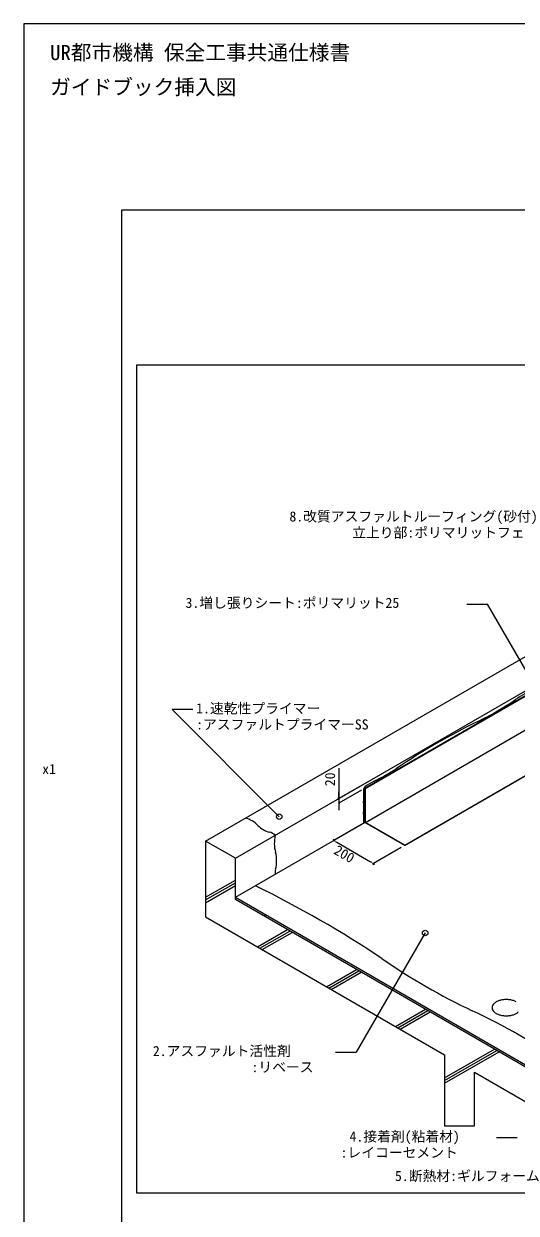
# Model space of a CAD drawing. Units: millimetres, scale not verified. Extents: x -3150 to 3150, y -4455 to 4455.
# Drawn here: x -3150 to -1009, y -719 to 4455 of the extents above; entities that cross this region are included whole.
import ezdxf
from ezdxf.enums import TextEntityAlignment as Align

# ---------------------------------------------------------------- set-up
doc = ezdxf.new("R2010")
doc.units = ezdxf.units.MM
doc.header["$LTSCALE"] = 10
for name, color, linetype, lineweight in [('0-0_0', 7, 'Continuous', 9), ('0-1_WAKU', 7, 'Continuous', 18), ('0-3_KUTAI', 3, 'Continuous', 18), ('0-4_BOUSUI', 1, 'Continuous', 18), ('0-5_MOJI', 7, 'Continuous', 18), ('0-6_HATCH', 9, 'Continuous', 18), ('0-7_sunpo', 7, 'Continuous', 18), ('0-A_BOUSUI3', 6, 'Continuous', 18)]:
    doc.layers.add(name, color=color, linetype=linetype, lineweight=lineweight)
doc.styles.add('ＭＳ ゴシック', font='')
doc.styles.get('ＭＳ ゴシック').set_extended_font_data('MS Gothic')

msp = doc.modelspace()

# ---------------------------------------------------------------- linework, layer by layer
at = {"layer": '0-0_0'}
for p, q in [((-1780.17, 1092.06), (-1780.17, 1099.56)), ((-1780.17, 1080.81), (-1780.17, 1088.31)), ((-1780.17, 1068.31), (-1780.17, 1060.81)), ((-1780.17, 1057.06), (-1780.17, 1049.56)), ((-1805.07, 903.93), (-1798.58, 900.18)), ((-1795.33, 898.31), (-1788.83, 894.56)), ((-1635.11, 805.81), (-1641.61, 809.56)), ((-1625.37, 800.18), (-1631.87, 803.93))]:
    msp.add_line(p, q, dxfattribs=at)
at = {"layer": '0-0_0', "lineweight": 18}
msp.add_line((-1320.41, -338.98), (-1190.51, -338.98), dxfattribs=at)
msp.add_lwpolyline([(-2659.64, -630), (2740.36, -630), (2740.36, 2970), (-2659.64, 2970)], close=True, dxfattribs=at)
at = {"layer": '0-0_0'}
for centre, start, end in [((-1780.17, 1084.56), 90, 270), ((-1780.17, 1064.56), 270, 90), ((-1801.82, 902.06), 330, 150), ((-1628.62, 802.06), 150, 330)]:
    msp.add_arc(centre, 3.75, start, end, dxfattribs=at)
at = {"layer": '0-1_WAKU'}
for points in [[(-3150.14, -4455), (3149.86, -4455), (3149.86, 4455), (-3150.14, 4455)], [(-2724.14, 3645), (2804.86, 3645), (2804.86, -3825), (-2724.14, -3825)]]:
    msp.add_lwpolyline(points, close=True, dxfattribs=at)
at = {"layer": '0-3_KUTAI'}
msp.add_line((-2229.74, 825), (-367.79, 1900), dxfattribs=at)
for points in [[(-21.38, -630), (-2229.74, 645), (-2229.74, 825), (-2359.64, 900), (-2359.64, 570), (-1320.41, -30), (-1320.41, -338.98)], [(-1190.51, -338.98), (-1190.51, -105), (-281.18, -630)]]:
    msp.add_lwpolyline(points, dxfattribs=at)
at = {"layer": '0-4_BOUSUI'}
for p, q in [((-2359.64, 900), (25.39, 2277)), ((-1666.82, 1130), (-367.79, 1880)), ((-1664.66, 1128.75), (-365.62, 1878.75)), ((-1664.66, 981.25), (-625.43, 1581.25)), ((-1493.62, 882.5), (-454.39, 1482.5)), ((-1493.62, 880), (-454.39, 1480)), ((-1666.82, 1130), (-1664.66, 1128.75)), ((-1666.82, 980), (-1666.82, 1130)), ((-2229.74, 655), (-1666.82, 980)), ((-1493.62, 880), (-1493.62, 882.5)), ((-2229.74, 655), (-4.06, -630)), ((-2099.84, 570), (-2099.84, 580))]:
    msp.add_line(p, q, dxfattribs=at)
for points in [[(-1493.62, 882.5), (-1664.66, 981.25), (-1664.66, 1128.75)], [(-1493.62, 880), (-1666.82, 980), (-1675.48, 975)]]:
    msp.add_lwpolyline(points, dxfattribs=at)
for centre, radius, start, end in [((-2218.23, 883.84), 120.43, 44.07559, 74.69153), ((-2055.54, 1041.37), 106.03, 224.07559, 255.92441), ((-2095.01, 883.96), 56.26, 46.85185, 75.92441), ((-1911.92, 890.26), 148.73, 166.49028, 195.23469), ((-2191.93, 814), 141.48, 344.76531, 15.23469), ((-2007.65, 763.45), 49.61, 164.36339, 189.80413), ((-4161.79, -3444.67), 4614.62, 56.16812, 64.05885), ((-52.33, 2602.49), 2696.98, 235.17327, 244.82673), ((-1054.12, 119.39), 90.8, 98.4225, 108.47645), ((-1052.1, 107.57), 102.79, 89.91198, 98.57049), ((-1052.03, 104.3), 106.06, 81.56327, 89.95426), ((-1049.69, 119.71), 90.47, 71.50548, 81.59557), ((-2363.09, -2314.09), 2735.55, 55.17327, 64.82673), ((-1091.65, 174.9), 21.53, 155.18299, 179.73157), ((-1091.58, 175.12), 21.6, 180.31103, 204.77441), ((-1083.93, 171.14), 30.12, 133.82578, 154.85996), ((-1083.83, 178.93), 30.23, 205.17845, 226.13581), ((-1072.06, 190.97), 47.08, 225.95476, 240.48703), ((-1072.4, 159.49), 46.51, 119.4236, 134.13461), ((-1060.88, 139.53), 69.55, 108.45497, 119.61063), ((-1042.95, 139.67), 69.41, 60.37751, 71.5569), ((-1031.49, 190.51), 46.51, 299.4236, 314.13461), ((-1060.94, 210.34), 69.41, 240.37751, 251.5569), ((-1054.2, 230.3), 90.47, 251.50548, 261.59557), ((-1051.86, 245.71), 106.06, 261.56327, 269.95426), ((-1051.79, 242.43), 102.79, 269.91198, 278.57049), ((-1049.77, 230.61), 90.8, 278.4225, 288.47645), ((-1043.01, 210.47), 69.55, 288.45497, 299.61063)]:
    msp.add_arc(centre, radius, start, end, dxfattribs=at)
at = {"layer": '0-5_MOJI'}
for p, q in [((-1223.28, 1930.94), (-1133.28, 1930.94)), ((-796.23, 1347.15), (-1133.28, 1930.94)), ((-2415.45, 1471.89), (-2505.45, 1471.89)), ((-2039.3, 1005.75), (-2505.45, 1471.89)), ((-1404.73, 499.95), (-1704.1, -18.57)), ((-1794.1, -18.57), (-1704.1, -18.57)), ((-1094.84, -390.37), (-1004.84, -390.37))]:
    msp.add_line(p, q, dxfattribs=at)
for centre in [(-2039.3, 1005.75), (-1404.73, 499.95)]:
    msp.add_circle(centre, 12, dxfattribs=at)
at = {"layer": '0-6_HATCH'}
for p, q in [((-2359.64, 655.28), (-2229.74, 730.28)), ((-2359.64, 643.44), (-2229.74, 718.44)), ((-2359.64, 631.61), (-2229.74, 706.61)), ((-2133.5, 439.44), (-2003.6, 514.44)), ((-2123.25, 433.52), (-1993.34, 508.52)), ((-2113, 427.6), (-1983.09, 502.6)), ((-1833.5, 266.23), (-1703.6, 341.23)), ((-1823.25, 260.31), (-1693.34, 335.31)), ((-1813, 254.39), (-1683.09, 329.39)), ((-1533.5, 93.03), (-1403.6, 168.03)), ((-1523.25, 87.11), (-1393.34, 162.11)), ((-1513, 81.19), (-1383.09, 156.19)), ((-1320.41, -130.36), (-1103.6, -5.18)), ((-1320.41, -142.2), (-1093.34, -11.1)), ((-1320.41, -154.04), (-1083.09, -17.02))]:
    msp.add_line(p, q, dxfattribs=at)
at = {"layer": '0-7_sunpo'}
for p, q in [((-1681.82, 1141.34), (-1780.17, 1084.56)), ((-1681.82, 1121.34), (-1780.17, 1064.56)), ((-1780.17, 1099.56), (-1780.17, 1114.56)), ((-1780.17, 1084.56), (-1780.17, 1064.56)), ((-1780.17, 1049.56), (-1780.17, 1034.56)), ((-1681.82, 971.34), (-1801.82, 902.06)), ((-1788.83, 894.56), (-1641.61, 809.56)), ((-1508.62, 871.34), (-1628.62, 802.06))]:
    msp.add_line(p, q, dxfattribs=at)
msp.add_lwpolyline([(-1780.17, 1216.33), (-1780.17, 1084.56), (-1780.17, 1064.56)], dxfattribs=at)
at = {"layer": '0-A_BOUSUI3'}
for centre, radius, start, end in [((-211.02, 318.71), 1439.31, 116.22672, 123.77328), ((-1824.56, 2731.43), 1463.23, 296.22672, 303.77328), ((180.14, -1337.86), 3073.07, 116.22672, 123.77328), ((-2008.91, 1935.4), 864.71, 296.22672, 303.77328), ((-1476.03, 853.72), 341.1, 116.22672, 123.77328), ((-1269.53, 1098.66), 403.93, 176.22672, 183.77328), ((-1656.93, 1124.21), 15.69, 123.77328, 176.22672), ((-2081.12, 1045.14), 409.42, 356.22672, 3.77328), ((-1281.99, 992.44), 391.44, 176.22672, 182.35135)]:
    msp.add_arc(centre, radius, start, end, dxfattribs=at)

# ---------------------------------------------------------------- texts
at = {"layer": '0-0_0', "style": 'ＭＳ ゴシック'}
msp.add_text('x1', height=43.99, dxfattribs=at).set_placement((-3070.14, 1177.95), align=Align.BOTTOM_LEFT)
at = {"layer": '0-1_WAKU', "style": 'ＭＳ ゴシック'}
for s, p in [('UR都市機構 保全工事共通仕様書', (-3035.49, 4277.26)), ('ガイドブック挿入図', (-3035.49, 4127.26))]:
    msp.add_text(s, height=65.98, dxfattribs=at).set_placement(p, align=Align.BOTTOM_LEFT)
at = {"layer": '0-5_MOJI', "style": 'ＭＳ ゴシック'}
for s, p in [('8.改質アスファルトルーフィング(砂付)', (-1994.9, 2276.78)), ('立上り部:ポリマリットフェース', (-1722.01, 2206.78)), ('3.増し張りシート:ポリマリット25', (-2446.81, 1900.94)), ('1.速乾性プライマー', (-2400.45, 1441.89)), (':アスファルトプライマーSS', (-2400.45, 1371.89)), ('2.アスファルト活性剤', (-2588.79, -48.57)), (':リベース', (-2159.96, -118.57)), ('4.接着剤(粘着材)', (-1733.6, -420.37)), (':レイコーセメント', (-1772.58, -490.37)), ('5.断熱材:ギルフォーム', (-1535.88, -592.12))]:
    msp.add_text(s, height=43.99, dxfattribs=at).set_placement(p, align=Align.BOTTOM_LEFT)
at = {"layer": '0-7_sunpo', "style": 'ＭＳ ゴシック'}
for s, rotation, p in [('20', 90, (-1783.17, 1138.41)), ('200', 330, (-1812.48, 835.46))]:
    msp.add_text(s, height=43.99, rotation=rotation, dxfattribs=at).set_placement(p, align=Align.BOTTOM_LEFT)

doc.saveas('drawing.dxf')
